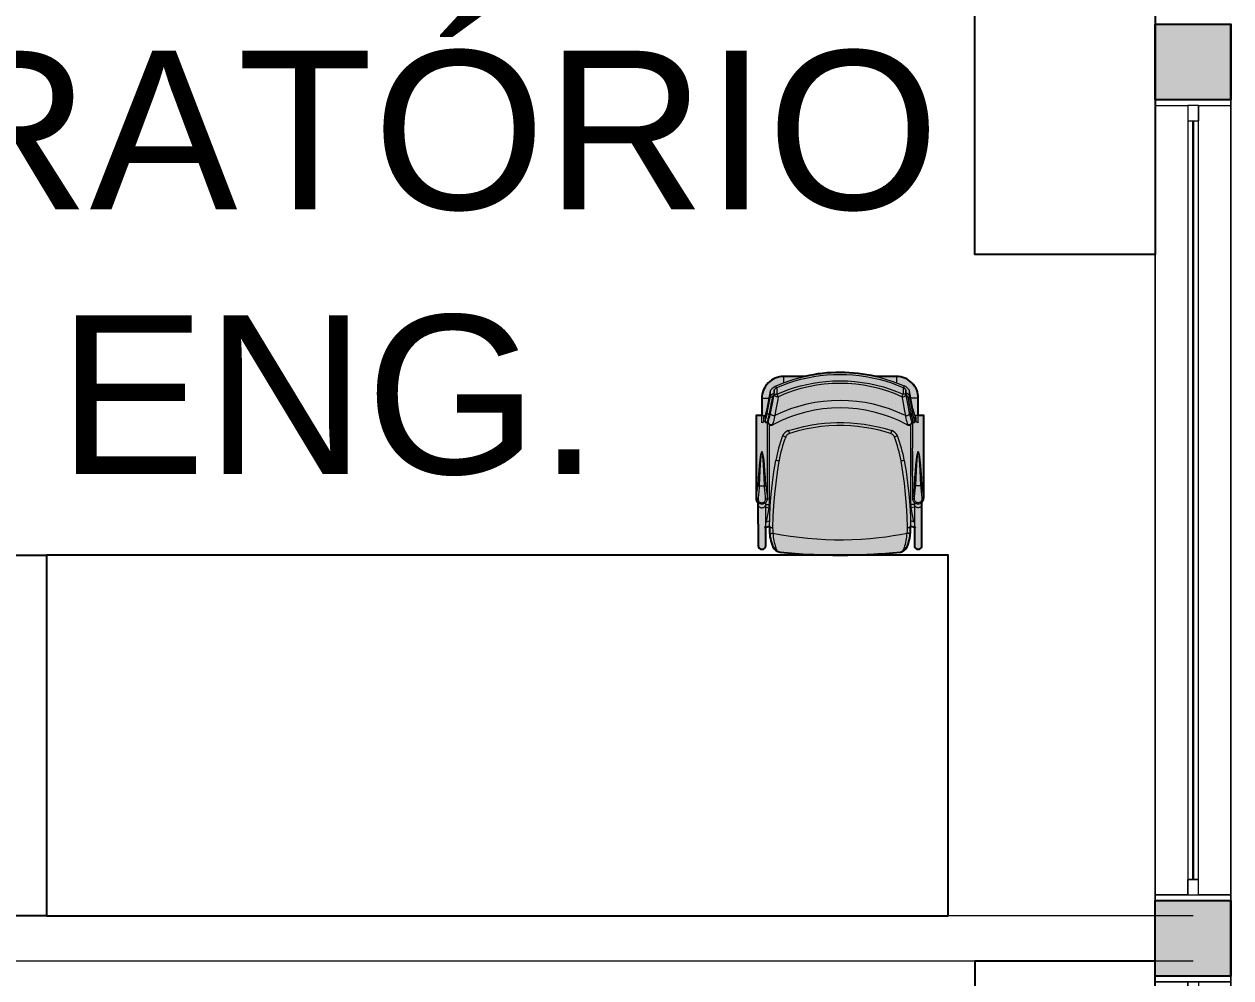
# Model space of a CAD drawing. Header units: metres. Extents: x 512 to 829, y -209 to 245.
# Drawn here: x 709.159 to 713.174, y -154.327 to -151.153 of the extents above; entities that cross this region are included whole.
import ezdxf

# ---------------------------------------------------------------- set-up
doc = ezdxf.new("R2010")
doc.units = ezdxf.units.M
doc.header["$LTSCALE"] = 0.508
doc.set_wipeout_variables(frame=1)
doc.header["$PDSIZE"] = -2
doc.layers.get('0').update_dxf_attribs({"lineweight": 15})
for name, color, linetype, lineweight in [('AMB-NOVOS', 10, 'Continuous', 15), ('None', 7, 'Continuous', 5), ('NãoImprimir', 7, 'Continuous', 5), ('Peitoris', 2, 'Continuous', 5), ('Telhado-Princ', 7, 'Continuous', 5)]:
    doc.layers.add(name, color=color, linetype=linetype, lineweight=lineweight)
doc.layers.add('MB-ARQ-MOBILIÁRIO 02', color=2, linetype='Continuous')
doc.layers.add('MB-ARQ-MOBILIÁRIO-CADEIRAS', color=7, linetype='Continuous')
doc.layers.add('MB-ARQ-MOBILIÁRIO-CADEIRAS-02', color=7, linetype='Continuous', true_color=0x747474)

# ---------------------------------------------------------------- blocks, each defined once
blk = doc.blocks.new('Grupo-4210')
at = {"color": 7, "linetype": 'Continuous', "lineweight": 5}
for points in [[(-1.325, 0.125), (-1.30595, 0.125), (-1.30595, -0.125), (-1.325, -0.125)], [(1.30595, 0.125), (1.325, 0.125), (1.325, -0.125), (1.30595, -0.125)]]:
    blk.add_wipeout(points, dxfattribs=at).dxf.layer = 'None'
at = {"layer": 'None', "color": 7, "linetype": 'Continuous', "lineweight": 5}
for points in [[(-1.325, 0.125), (-1.30595, 0.125), (-1.30595, -0.125), (-1.325, -0.125)], [(1.30595, 0.125), (1.325, 0.125), (1.325, -0.125), (1.30595, -0.125)]]:
    blk.add_lwpolyline(points, close=True, dxfattribs=at)
blk = doc.blocks.new('Grupo-4211')
at = {"layer": 'None', "color": 7}
blk.add_blockref('Grupo-4210', (0, 0), dxfattribs=at)
at = {"layer": 'None', "color": 7, "linetype": 'Continuous', "lineweight": 5}
for p, q in [((-1.325, 0.125), (-1.30595, 0.125)), ((-1.30595, 0.125), (-1.30595, -0.125)), ((1.325, 0.125), (1.30595, 0.125)), ((1.30595, 0.125), (1.30595, -0.125)), ((-1.325, -0.125), (-1.30595, -0.125)), ((1.325, -0.125), (1.30595, -0.125))]:
    blk.add_line(p, q, dxfattribs=at)
blk = doc.blocks.new('Grupo-4212')
at = {"layer": 'None', "color": 7, "linetype": 'Continuous', "lineweight": 5}
for p, q in [((-1.3059, 0.0175), (-1.3059, -0.0175)), ((1.3059, 0.0175), (1.3059, -0.0175))]:
    blk.add_line(p, q, dxfattribs=at)
blk = doc.blocks.new('Grupo-4213')
at = {"color": 7, "linetype": 'Continuous', "lineweight": 5}
for points in [[(-1.3059, 0.0175), (-1.2551, 0.0175), (-1.2551, -0.0175), (-1.3059, -0.0175)], [(1.2551, 0.0175), (1.3059, 0.0175), (1.3059, -0.0175), (1.2551, -0.0175)]]:
    blk.add_wipeout(points, dxfattribs=at).dxf.layer = 'None'
at = {"layer": 'None', "color": 7, "linetype": 'Continuous', "lineweight": 5}
for points in [[(-1.3059, 0.0175), (-1.2551, 0.0175), (-1.2551, -0.0175), (-1.3059, -0.0175)], [(1.2551, 0.0175), (1.3059, 0.0175), (1.3059, -0.0175), (1.2551, -0.0175)]]:
    blk.add_lwpolyline(points, close=True, dxfattribs=at)
blk = doc.blocks.new('Grupo-4214')
at = {"layer": 'None', "color": 7}
blk.add_blockref('Grupo-4212', (0, 0), dxfattribs=at)
at = {"color": 7, "linetype": 'Continuous', "lineweight": 5}
blk.add_wipeout([(-1.2551, 0.0175), (1.2551, 0.0175), (1.2551, -0.0175), (-1.2551, -0.0175)], dxfattribs=at).dxf.layer = 'None'
at = {"layer": 'None', "color": 7, "linetype": 'Continuous', "lineweight": 5}
blk.add_lwpolyline([(-1.2551, 0.0175), (1.2551, 0.0175), (1.2551, -0.0175), (-1.2551, -0.0175)], close=True, dxfattribs=at)
at = {"layer": 'None', "color": 7}
blk.add_blockref('Grupo-4213', (0, 0), dxfattribs=at)
at = {"layer": 'None', "color": 7, "linetype": 'Continuous', "lineweight": 5}
for p, q in [((-1.3059, 0.0175), (-1.2551, 0.0175)), ((-1.2551, 0.0175), (-1.2551, -0.0175)), ((1.3059, 0.0175), (1.2551, 0.0175)), ((1.2551, 0.0175), (1.2551, -0.0175)), ((-1.3059, -0.0175), (-1.2551, -0.0175)), ((1.3059, -0.0175), (1.2551, -0.0175))]:
    blk.add_line(p, q, dxfattribs=at)
blk = doc.blocks.new('Grupo-4215')
at = {"color": 7, "linetype": 'Continuous', "lineweight": 9}
blk.add_wipeout([(-1.25515, 0.000635), (1.25515, 0.000635), (1.25515, -0.000635), (-1.25515, -0.000635)], dxfattribs=at).dxf.layer = 'None'
blk = doc.blocks.new('Grupo-4216')
at = {"layer": 'None', "color": 7}
blk.add_blockref('Grupo-4215', (0, 0), dxfattribs=at)
at = {"layer": 'None', "color": 7, "linetype": 'Continuous', "lineweight": 25}
for p, q in [((-1.25515, 0.000635), (1.25515, 0.000635)), ((-1.25515, -0.000635), (1.25515, -0.000635))]:
    blk.add_line(p, q, dxfattribs=at)
blk = doc.blocks.new('Grupo-4217')
at = {"layer": 'None', "color": 7, "linetype": 'Continuous', "lineweight": 20}
for p, q in [((1.325, 0.125), (-1.325, 0.125)), ((1.325, -0.125), (-1.325, -0.125))]:
    blk.add_line(p, q, dxfattribs=at)
blk = doc.blocks.new('Window (2D)-359')
at = {"color": 7, "linetype": 'Continuous', "lineweight": 5}
blk.add_wipeout([(-1.325, 0.125), (1.325, 0.125), (1.325, -0.125), (-1.325, -0.125)], dxfattribs=at).dxf.layer = 'None'
at = {"layer": 'None', "color": 7}
blk.add_blockref('Grupo-4211', (0, 0), dxfattribs=at)
at = {"layer": 'None', "color": 7, "linetype": 'Continuous', "lineweight": 5}
for p, q in [((-1.325, 0.125), (1.325, 0.125)), ((-1.325, -0.125), (1.325, -0.125))]:
    blk.add_line(p, q, dxfattribs=at)
at = {"layer": 'NãoImprimir', "linetype": 'Continuous'}
for p in [(-1.325, 0), (1.325, 0)]:
    blk.add_point(p, dxfattribs=at)
at = {"layer": 'Peitoris'}
blk.add_blockref('Grupo-4214', (0, 0), dxfattribs=at)
blk.add_blockref('Grupo-4216', (0, 0), dxfattribs=at)
at = {"layer": 'Telhado-Princ'}
blk.add_blockref('Grupo-4217', (0, 0), dxfattribs=at)
blk = doc.blocks.new('Grupo-4218')
at = {"color": 7, "linetype": 'Continuous', "lineweight": 5}
for points in [[(-1.325, 0.125), (-1.30595, 0.125), (-1.30595, -0.125), (-1.325, -0.125)], [(1.30595, 0.125), (1.325, 0.125), (1.325, -0.125), (1.30595, -0.125)]]:
    blk.add_wipeout(points, dxfattribs=at).dxf.layer = 'None'
at = {"layer": 'None', "color": 7, "linetype": 'Continuous', "lineweight": 5}
for points in [[(-1.325, 0.125), (-1.30595, 0.125), (-1.30595, -0.125), (-1.325, -0.125)], [(1.30595, 0.125), (1.325, 0.125), (1.325, -0.125), (1.30595, -0.125)]]:
    blk.add_lwpolyline(points, close=True, dxfattribs=at)
blk = doc.blocks.new('Grupo-4219')
at = {"layer": 'None', "color": 7}
blk.add_blockref('Grupo-4218', (0, 0), dxfattribs=at)
at = {"layer": 'None', "color": 7, "linetype": 'Continuous', "lineweight": 5}
for p, q in [((-1.325, 0.125), (-1.30595, 0.125)), ((-1.30595, 0.125), (-1.30595, -0.125)), ((1.325, 0.125), (1.30595, 0.125)), ((1.30595, 0.125), (1.30595, -0.125)), ((-1.325, -0.125), (-1.30595, -0.125)), ((1.325, -0.125), (1.30595, -0.125))]:
    blk.add_line(p, q, dxfattribs=at)
blk = doc.blocks.new('Grupo-4220')
at = {"layer": 'None', "color": 7, "linetype": 'Continuous', "lineweight": 5}
for p, q in [((-1.3059, 0.0175), (-1.3059, -0.0175)), ((1.3059, 0.0175), (1.3059, -0.0175))]:
    blk.add_line(p, q, dxfattribs=at)
blk = doc.blocks.new('Grupo-4221')
at = {"color": 7, "linetype": 'Continuous', "lineweight": 5}
for points in [[(-1.3059, 0.0175), (-1.2551, 0.0175), (-1.2551, -0.0175), (-1.3059, -0.0175)], [(1.2551, 0.0175), (1.3059, 0.0175), (1.3059, -0.0175), (1.2551, -0.0175)]]:
    blk.add_wipeout(points, dxfattribs=at).dxf.layer = 'None'
at = {"layer": 'None', "color": 7, "linetype": 'Continuous', "lineweight": 5}
for points in [[(-1.3059, 0.0175), (-1.2551, 0.0175), (-1.2551, -0.0175), (-1.3059, -0.0175)], [(1.2551, 0.0175), (1.3059, 0.0175), (1.3059, -0.0175), (1.2551, -0.0175)]]:
    blk.add_lwpolyline(points, close=True, dxfattribs=at)
blk = doc.blocks.new('Grupo-4222')
at = {"layer": 'None', "color": 7}
blk.add_blockref('Grupo-4220', (0, 0), dxfattribs=at)
at = {"color": 7, "linetype": 'Continuous', "lineweight": 5}
blk.add_wipeout([(-1.2551, 0.0175), (1.2551, 0.0175), (1.2551, -0.0175), (-1.2551, -0.0175)], dxfattribs=at).dxf.layer = 'None'
at = {"layer": 'None', "color": 7, "linetype": 'Continuous', "lineweight": 5}
blk.add_lwpolyline([(-1.2551, 0.0175), (1.2551, 0.0175), (1.2551, -0.0175), (-1.2551, -0.0175)], close=True, dxfattribs=at)
at = {"layer": 'None', "color": 7}
blk.add_blockref('Grupo-4221', (0, 0), dxfattribs=at)
at = {"layer": 'None', "color": 7, "linetype": 'Continuous', "lineweight": 5}
for p, q in [((-1.3059, 0.0175), (-1.2551, 0.0175)), ((-1.2551, 0.0175), (-1.2551, -0.0175)), ((1.3059, 0.0175), (1.2551, 0.0175)), ((1.2551, 0.0175), (1.2551, -0.0175)), ((-1.3059, -0.0175), (-1.2551, -0.0175)), ((1.3059, -0.0175), (1.2551, -0.0175))]:
    blk.add_line(p, q, dxfattribs=at)
blk = doc.blocks.new('Grupo-4223')
at = {"color": 7, "linetype": 'Continuous', "lineweight": 9}
blk.add_wipeout([(-1.25515, 0.000635), (1.25515, 0.000635), (1.25515, -0.000635), (-1.25515, -0.000635)], dxfattribs=at).dxf.layer = 'None'
blk = doc.blocks.new('Grupo-4224')
at = {"layer": 'None', "color": 7}
blk.add_blockref('Grupo-4223', (0, 0), dxfattribs=at)
at = {"layer": 'None', "color": 7, "linetype": 'Continuous', "lineweight": 25}
for p, q in [((-1.25515, 0.000635), (1.25515, 0.000635)), ((-1.25515, -0.000635), (1.25515, -0.000635))]:
    blk.add_line(p, q, dxfattribs=at)
blk = doc.blocks.new('Grupo-4225')
at = {"layer": 'None', "color": 7, "linetype": 'Continuous', "lineweight": 20}
for p, q in [((1.325, 0.125), (-1.325, 0.125)), ((1.325, -0.125), (-1.325, -0.125))]:
    blk.add_line(p, q, dxfattribs=at)
blk = doc.blocks.new('Window (2D)-360')
at = {"color": 7, "linetype": 'Continuous', "lineweight": 5}
blk.add_wipeout([(-1.325, 0.125), (1.325, 0.125), (1.325, -0.125), (-1.325, -0.125)], dxfattribs=at).dxf.layer = 'None'
at = {"layer": 'None', "color": 7}
blk.add_blockref('Grupo-4219', (0, 0), dxfattribs=at)
at = {"layer": 'None', "color": 7, "linetype": 'Continuous', "lineweight": 5}
for p, q in [((-1.325, 0.125), (1.325, 0.125)), ((-1.325, -0.125), (1.325, -0.125))]:
    blk.add_line(p, q, dxfattribs=at)
at = {"layer": 'NãoImprimir', "linetype": 'Continuous'}
for p in [(-1.325, 0), (1.325, 0)]:
    blk.add_point(p, dxfattribs=at)
at = {"layer": 'Peitoris'}
blk.add_blockref('Grupo-4222', (0, 0), dxfattribs=at)
blk.add_blockref('Grupo-4224', (0, 0), dxfattribs=at)
at = {"layer": 'Telhado-Princ'}
blk.add_blockref('Grupo-4225', (0, 0), dxfattribs=at)
blk = doc.blocks.new('TECTON FIXA')
h = blk.add_hatch(color=256)
edge = h.paths.add_edge_path()
edge.add_line((-0.2473, 0.0321), (-0.2473, 0.0928))
edge.add_line((-0.2473, 0.0928), (-0.2348, 0.0968))
edge.add_line((-0.2348, 0.0968), (-0.2348, 0.0817))
edge.add_arc((-0.105, 0.0817), 0.1298, 180, 204.5205)
edge.add_arc((-0.1939, 0.0412), 0.0321, 204.5205, 259.9408)
edge.add_arc((-0.002, 2.0405), 2.0405, 264.4455, 275.7159)
edge.add_arc((0.196, 0.0391), 0.0294, 280.2206, 337.5854)
edge.add_arc((0.0809, 0.0865), 0.1539, 337.5854, 356.3465)
edge.add_line((0.2344, 0.0767), (0.2348, 0.0968))
edge.add_line((0.2348, 0.0968), (0.2473, 0.0928))
edge.add_line((0.2473, 0.0928), (0.2473, 0.0321))
edge.add_arc((0.26, 0.0321), 0.0127, 180, 360)
edge.add_line((0.2727, 0.0321), (0.2726, 0.1751))
edge.add_arc((0.299, 0.1752), 0.0264, 140.266, 180.0527, ccw=False)
edge.add_line((0.2787, 0.192), (0.279, 0.4651))
edge.add_line((0.279, 0.4651), (0.26, 0.4651))
edge.add_line((0.26, 0.4651), (0.2604, 0.5221))
edge.add_arc((0.1881, 0.5226), 0.0723, 359.6453, 450.3547)
edge.add_line((0.1877, 0.5948), (0.1189, 0.5944))
edge.add_arc((0, 0.0855), 0.5226, 76.8468, 102.9792)
edge.add_line((-0.1174, 0.5948), (-0.1877, 0.5948))
edge.add_arc((-0.1877, 0.5221), 0.0727, 90, 180)
edge.add_line((-0.2604, 0.5221), (-0.26, 0.4651))
edge.add_line((-0.26, 0.4651), (-0.279, 0.4651))
edge.add_line((-0.279, 0.4651), (-0.2789, 0.1891))
edge.add_arc((-0.2605, 0.1891), 0.0185, 180.0184, 226.71)
edge.add_line((-0.2731, 0.1757), (-0.2727, 0.0321))
edge.add_arc((-0.26, 0.0321), 0.0127, 180.1644, 360)
blk.add_lwpolyline([(-0.2727, 0.0321, 1), (-0.2473, 0.0321), (-0.2473, 0.0928), (-0.2348, 0.0968), (-0.2348, 0.0817, 0.107401), (-0.2231, 0.0278, 0.246643), (-0.1995, 0.0096, 0.049216), (0.2012, 0.0101, 0.255663), (0.2231, 0.0278, 0.082044), (0.2344, 0.0767), (0.2348, 0.0968), (0.2473, 0.0928), (0.2473, 0.0321, 1), (0.2727, 0.0321), (0.2726, 0.1751, -0.175367), (0.2787, 0.192), (0.279, 0.4651), (0.26, 0.4651), (0.2604, 0.5221, 0.417845), (0.1877, 0.5948), (0.1189, 0.5944, 0.114521), (-0.1174, 0.5948), (-0.1877, 0.5948, 0.414214), (-0.2604, 0.5221), (-0.26, 0.4651), (-0.279, 0.4651), (-0.2789, 0.1891, 0.206597), (-0.2731, 0.1757), (-0.2727, 0.0321, 0.998567), (-0.2473, 0.0321), (-0.2473, 0.0928), (-0.2348, 0.0968)], format="xyb")
at = {"layer": 'MB-ARQ-MOBILIÁRIO-CADEIRAS', "linetype": 'Continuous', "lineweight": 15}
for p, q in [((-0.213, 0.5562), (-0.213, 0.5633)), ((-0.1174, 0.5948), (-0.1877, 0.5948)), ((-0.1877, 0.5948), (-0.1877, 0.5736)), ((0.1877, 0.5948), (0.1174, 0.5948)), ((0.1877, 0.5948), (0.1877, 0.5736)), ((0.213, 0.5562), (0.213, 0.5633)), ((-0.2604, 0.5221), (-0.2604, 0.4651)), ((-0.2604, 0.5221), (-0.2358, 0.5221)), ((-0.231, 0.5293), (-0.231, 0.5471)), ((-0.2188, 0.5499), (-0.2192, 0.5482)), ((-0.2192, 0.5482), (-0.2192, 0.5399)), ((-0.2188, 0.5356), (-0.2188, 0.5499)), ((-0.2188, 0.5356), (-0.2098, 0.5356)), ((-0.2098, 0.5579), (-0.2098, 0.5356)), ((0.2098, 0.5579), (0.2098, 0.5356)), ((0.2188, 0.5356), (0.2098, 0.5356)), ((0.2188, 0.5356), (0.2188, 0.5499)), ((0.2188, 0.5499), (0.2192, 0.5482)), ((0.2192, 0.5482), (0.2192, 0.5399)), ((0.231, 0.5293), (0.231, 0.5471)), ((0.2604, 0.5221), (0.2358, 0.5221)), ((0.2604, 0.4651), (0.2604, 0.5221)), ((-0.279, 0.4651), (-0.279, 0.3557)), ((-0.279, 0.4651), (-0.26, 0.4651)), ((-0.26, 0.44), (-0.26, 0.4651)), ((-0.26, 0.4651), (-0.2485, 0.4651)), ((-0.2532, 0.4441), (-0.2532, 0.4604)), ((-0.2498, 0.4455), (-0.2494, 0.4465)), ((-0.2498, 0.4455), (-0.2498, 0.4456)), ((-0.2492, 0.447), (-0.2494, 0.4466)), ((-0.2494, 0.4465), (-0.2494, 0.4466)), ((-0.2492, 0.4633), (-0.2492, 0.447)), ((-0.241, 0.3558), (-0.241, 0.442)), ((-0.24, 0.4435), (-0.24, 0.4433)), ((-0.2395, 0.4452), (-0.2395, 0.4447)), ((0.2395, 0.4452), (0.2395, 0.4447)), ((0.24, 0.4433), (0.24, 0.4435)), ((0.241, 0.442), (0.241, 0.3558)), ((0.26, 0.4651), (0.2485, 0.4651)), ((0.2492, 0.4633), (0.2492, 0.447)), ((0.2492, 0.447), (0.2494, 0.4466)), ((0.2494, 0.4465), (0.2494, 0.4466)), ((0.2498, 0.4455), (0.2494, 0.4465)), ((0.2498, 0.4455), (0.2498, 0.4456)), ((0.2532, 0.4441), (0.2532, 0.4604)), ((0.26, 0.44), (0.26, 0.4651)), ((0.279, 0.4651), (0.26, 0.4651)), ((0.279, 0.3557), (0.279, 0.4651)), ((-0.241, 0.4415), (-0.2407, 0.4416)), ((-0.235, 0.1685), (-0.235, 0.4342)), ((-0.2229, 0.4344), (-0.2237, 0.434)), ((-0.2229, 0.4344), (-0.2215, 0.435)), ((0.2229, 0.4344), (0.2215, 0.435)), ((0.2229, 0.4344), (0.2237, 0.434)), ((0.235, 0.4343), (0.235, 0.1685)), ((0.241, 0.4415), (0.2407, 0.4416)), ((-0.279, 0.3557), (-0.279, 0.3555)), ((-0.2787, 0.3449), (-0.2788, 0.3449)), ((-0.2412, 0.3449), (-0.2413, 0.3449)), ((-0.241, 0.3556), (-0.241, 0.3558)), ((0.2412, 0.3449), (0.2413, 0.3449)), ((0.2787, 0.3449), (0.2788, 0.3449)), ((0.279, 0.3557), (0.279, 0.3555)), ((-0.279, 0.2629), (-0.279, 0.1891)), ((-0.241, 0.1891), (-0.241, 0.2625)), ((0.241, 0.2625), (0.241, 0.1891)), ((0.279, 0.1891), (0.279, 0.2629)), ((-0.2688, 0.2306), (-0.2512, 0.2306)), ((0.2688, 0.2306), (0.2512, 0.2306)), ((-0.279, 0.1891), (-0.2789, 0.1891)), ((-0.2727, 0.1752), (-0.2727, 0.1691)), ((-0.2727, 0.1691), (-0.2727, 0.0321)), ((-0.2473, 0.1691), (-0.2473, 0.1751)), ((-0.2473, 0.1034), (-0.2473, 0.1691)), ((-0.2473, 0.1685), (-0.235, 0.1685)), ((-0.2411, 0.1891), (-0.241, 0.1891)), ((0.2473, 0.1685), (0.235, 0.1685)), ((0.2411, 0.1891), (0.241, 0.1891)), ((0.2473, 0.1752), (0.2473, 0.1691)), ((0.2473, 0.1691), (0.2473, 0.1034)), ((0.2727, 0.1691), (0.2727, 0.1751)), ((0.2727, 0.0321), (0.2727, 0.1691)), ((0.279, 0.1891), (0.2789, 0.1891)), ((-0.2473, 0.1596), (-0.2359, 0.1576)), ((-0.2442, 0.1108), (-0.2359, 0.1576)), ((0.2473, 0.1596), (0.2359, 0.1576)), ((0.2359, 0.1576), (0.2442, 0.1108)), ((-0.2504, 0.0918), (-0.2348, 0.0968)), ((-0.2473, 0.1097), (-0.2344, 0.1139)), ((-0.2473, 0.1096), (-0.2344, 0.1138)), ((-0.2473, 0.0321), (-0.2473, 0.0929)), ((-0.235, 0.0891), (-0.235, 0.0883)), ((0.2473, 0.1097), (0.2344, 0.1139)), ((0.2473, 0.1096), (0.2344, 0.1138)), ((0.2504, 0.0918), (0.2348, 0.0968)), ((0.235, 0.0883), (0.235, 0.0891)), ((0.2473, 0.093), (0.2473, 0.0321)), ((-0.2231, 0.0278), (-0.2231, 0.0285)), ((-0.1981, 0.0092), (-0.1981, 0.0093)), ((0.1981, 0.0092), (0.1981, 0.0093)), ((0.2231, 0.0278), (0.2231, 0.0285))]:
    blk.add_line(p, q, dxfattribs=at)
at = {"layer": 'MB-ARQ-MOBILIÁRIO-CADEIRAS', "linetype": 'Continuous', "lineweight": 15, "flags": 128}
for points in [[(-0.213, 0.5633), (-0.1931, 0.5716), (-0.1728, 0.5791), (-0.1523, 0.5857), (-0.1315, 0.5915), (-0.1098, 0.5966), (-0.0879, 0.6008), (-0.0659, 0.604), (-0.0438, 0.6063), (-0.0219, 0.6077), (0, 0.6082), (0.0216, 0.6077), (0.0432, 0.6064), (0.0648, 0.6042), (0.0862, 0.6011), (0.1081, 0.597), (0.1298, 0.5919), (0.1512, 0.586), (0.1724, 0.5792), (0.1929, 0.5717), (0.213, 0.5633)], [(-0.231, 0.5471), (-0.23, 0.5497), (-0.2282, 0.5524), (-0.2259, 0.5549), (-0.2231, 0.5573), (-0.2196, 0.5598), (-0.2156, 0.5621), (-0.213, 0.5633)], [(-0.2098, 0.5579), (-0.1903, 0.566), (-0.1704, 0.5732), (-0.1503, 0.5797), (-0.1299, 0.5854), (-0.1087, 0.5903), (-0.0873, 0.5944), (-0.0658, 0.5976), (-0.0441, 0.5999), (-0.0221, 0.6013), (0, 0.6018), (0.0214, 0.6013), (0.0429, 0.6), (0.0642, 0.5978), (0.0854, 0.5947), (0.1071, 0.5907), (0.1286, 0.5857), (0.1499, 0.5798), (0.1709, 0.5731), (0.1905, 0.5659), (0.2098, 0.5579)], [(-0.2098, 0.5356), (-0.1906, 0.5437), (-0.1711, 0.5511), (-0.1513, 0.5576), (-0.1313, 0.5634), (-0.1104, 0.5685), (-0.0894, 0.5727), (-0.0681, 0.576), (-0.0468, 0.5785), (-0.0234, 0.5801), (0, 0.5806), (0.0246, 0.58), (0.0491, 0.5782), (0.0736, 0.5752), (0.0978, 0.5711), (0.1218, 0.5658), (0.1443, 0.5598), (0.1665, 0.5527), (0.1884, 0.5446), (0.2098, 0.5356)], [(0.231, 0.5471), (0.23, 0.5497), (0.2282, 0.5524), (0.2259, 0.5549), (0.2231, 0.5573), (0.2196, 0.5598), (0.2156, 0.5621), (0.213, 0.5633)], [(-0.2427, 0.4875), (-0.2369, 0.5175), (-0.231, 0.5471)], [(-0.2419, 0.4736), (-0.2365, 0.5017), (-0.231, 0.5293)], [(-0.2256, 0.526), (-0.2263, 0.5221), (-0.2293, 0.5066), (-0.2362, 0.4704)], [(-0.2317, 0.4728), (-0.2257, 0.5037), (-0.2196, 0.5341)], [(-0.2313, 0.4728), (-0.2251, 0.5044), (-0.2188, 0.5356)], [(-0.231, 0.5293), (-0.2304, 0.5309), (-0.2292, 0.5326), (-0.2273, 0.5345), (-0.2247, 0.5366), (-0.2221, 0.5383), (-0.2192, 0.5399)], [(-0.2188, 0.5499), (-0.2183, 0.5512), (-0.2174, 0.5526), (-0.2163, 0.5538), (-0.2149, 0.555), (-0.2131, 0.5562), (-0.2111, 0.5573), (-0.2098, 0.5579)], [(-0.2055, 0.5271), (-0.2075, 0.5268), (-0.2095, 0.5268), (-0.2116, 0.5272), (-0.2135, 0.528), (-0.2152, 0.5291), (-0.2166, 0.5304), (-0.2178, 0.532), (-0.2185, 0.5338), (-0.2188, 0.5356)], [(-0.2055, 0.5271), (-0.2073, 0.5176), (-0.2147, 0.4791), (-0.2174, 0.4646)], [(0.2055, 0.5271), (0.2075, 0.5268), (0.2095, 0.5268), (0.2116, 0.5272), (0.2135, 0.528), (0.2152, 0.5291), (0.2167, 0.5304), (0.2178, 0.532), (0.2185, 0.5338), (0.2188, 0.5356)], [(0.2055, 0.5271), (0.2073, 0.5176), (0.2147, 0.4791), (0.2174, 0.4646)], [(0.2188, 0.5499), (0.2183, 0.5512), (0.2174, 0.5526), (0.2163, 0.5538), (0.2149, 0.555), (0.2131, 0.5562), (0.2111, 0.5573), (0.2098, 0.5579)], [(0.2313, 0.4728), (0.2251, 0.5044), (0.2188, 0.5356)], [(0.231, 0.5293), (0.2304, 0.5309), (0.2292, 0.5326), (0.2273, 0.5345), (0.2247, 0.5366), (0.2221, 0.5383), (0.2192, 0.5399)], [(0.2317, 0.4728), (0.2257, 0.5037), (0.2196, 0.5341)], [(0.2256, 0.526), (0.2263, 0.5221), (0.2293, 0.5066), (0.2362, 0.4704)], [(0.2427, 0.4875), (0.2369, 0.5175), (0.231, 0.5471)], [(0.2419, 0.4736), (0.2365, 0.5017), (0.231, 0.5293)], [(-0.2494, 0.4466), (-0.2496, 0.4462), (-0.2498, 0.4456)], [(-0.2494, 0.4465), (-0.2481, 0.4496), (-0.2468, 0.4532), (-0.2456, 0.4574), (-0.2437, 0.4649), (-0.2419, 0.4736)], [(-0.2435, 0.4431), (-0.2439, 0.442), (-0.244, 0.4412)], [(-0.244, 0.4412), (-0.2428, 0.4417), (-0.2417, 0.442), (-0.2411, 0.4421), (-0.241, 0.442)], [(-0.2362, 0.4704), (-0.2369, 0.4665), (-0.2384, 0.4594), (-0.24, 0.4532), (-0.2417, 0.4476), (-0.2435, 0.4431)], [(-0.24, 0.4433), (-0.2399, 0.4437), (-0.2395, 0.4447)], [(-0.24, 0.4433), (-0.24, 0.4429), (-0.2398, 0.4414), (-0.2394, 0.4398), (-0.2388, 0.4383), (-0.2379, 0.4368), (-0.2366, 0.4355), (-0.2352, 0.4344), (-0.2338, 0.4336), (-0.2323, 0.4331), (-0.2309, 0.4328), (-0.2295, 0.4327), (-0.2283, 0.4327), (-0.2272, 0.4329), (-0.2261, 0.4332), (-0.225, 0.4335), (-0.2237, 0.434), (-0.2237, 0.434)], [(-0.2395, 0.4452), (-0.2381, 0.4482), (-0.2368, 0.4519), (-0.2355, 0.4561), (-0.2342, 0.4611), (-0.2329, 0.4666), (-0.2317, 0.4728)], [(-0.2395, 0.4447), (-0.2381, 0.4477), (-0.2367, 0.4514), (-0.2353, 0.4557), (-0.234, 0.4608), (-0.2326, 0.4665), (-0.2313, 0.4728)], [(-0.2174, 0.4646), (-0.2192, 0.4642), (-0.2211, 0.4641), (-0.2231, 0.4643), (-0.2249, 0.4648), (-0.2266, 0.4657), (-0.2281, 0.4667), (-0.2294, 0.468), (-0.2304, 0.4695), (-0.231, 0.4711), (-0.2313, 0.4728)], [(-0.2174, 0.4646), (-0.2182, 0.4599), (-0.2191, 0.4555), (-0.2204, 0.4494), (-0.2218, 0.4441), (-0.2233, 0.4395), (-0.2248, 0.4359)], [(0.2174, 0.4646), (0.2192, 0.4642), (0.2211, 0.4641), (0.2231, 0.4643), (0.2249, 0.4648), (0.2266, 0.4657), (0.2281, 0.4667), (0.2294, 0.468), (0.2304, 0.4695), (0.231, 0.4711), (0.2313, 0.4728)], [(0.2174, 0.4646), (0.2183, 0.4599), (0.2191, 0.4555), (0.2204, 0.4494), (0.2218, 0.4441), (0.2233, 0.4395), (0.2248, 0.4359)], [(0.2237, 0.434), (0.2249, 0.4335), (0.226, 0.4332), (0.2272, 0.4329), (0.2284, 0.4327), (0.2297, 0.4327), (0.2311, 0.4328), (0.2326, 0.4332), (0.2342, 0.4338), (0.2356, 0.4346), (0.2369, 0.4357), (0.2381, 0.4371), (0.2389, 0.4386), (0.2395, 0.4401), (0.2399, 0.4416), (0.24, 0.4431), (0.24, 0.4433)], [(0.2395, 0.4447), (0.2381, 0.4477), (0.2367, 0.4514), (0.2353, 0.4557), (0.234, 0.4608), (0.2326, 0.4665), (0.2313, 0.4728)], [(0.2395, 0.4452), (0.2381, 0.4482), (0.2368, 0.4519), (0.2355, 0.4561), (0.2342, 0.4611), (0.2329, 0.4666), (0.2317, 0.4728)], [(0.2362, 0.4704), (0.237, 0.4665), (0.2384, 0.4594), (0.24, 0.4532), (0.2417, 0.4476), (0.2435, 0.4431)], [(0.24, 0.4433), (0.2399, 0.4437), (0.2395, 0.4447)], [(0.244, 0.4412), (0.2428, 0.4417), (0.2417, 0.442), (0.2411, 0.4421), (0.241, 0.442)], [(0.2494, 0.4465), (0.2481, 0.4496), (0.2468, 0.4532), (0.2456, 0.4574), (0.2437, 0.4649), (0.2419, 0.4736)], [(0.2435, 0.4431), (0.2439, 0.442), (0.244, 0.4412)], [(0.2494, 0.4466), (0.2496, 0.4462), (0.2498, 0.4456)], [(-0.2248, 0.4359), (-0.2252, 0.435), (-0.2253, 0.4344), (-0.225, 0.434), (-0.2244, 0.4339), (-0.2229, 0.4344)], [(-0.2237, 0.434), (-0.2228, 0.4344), (-0.2215, 0.4351)], [(-0.1722, 0.4145), (-0.1462, 0.4221), (-0.1199, 0.4285), (-0.0933, 0.4336), (-0.0728, 0.4366), (-0.0521, 0.4389), (-0.0314, 0.4405), (-0.0106, 0.4412), (0.0122, 0.4412), (0.0351, 0.4402), (0.0579, 0.4384), (0.0806, 0.4356), (0.1038, 0.4317), (0.1269, 0.4269), (0.1497, 0.4212), (0.1722, 0.4145)], [(-0.1722, 0.4145), (-0.172, 0.4144), (-0.1717, 0.4139), (-0.1713, 0.413), (-0.1708, 0.4118), (-0.1702, 0.4104), (-0.1696, 0.4087), (-0.1689, 0.4068), (-0.1683, 0.4049)], [(0.1683, 0.4049), (0.1469, 0.4113), (0.1253, 0.4168), (0.1034, 0.4215), (0.0814, 0.4252), (0.0586, 0.4282), (0.0356, 0.4301), (0.0126, 0.4312), (-0.0104, 0.4312), (-0.0369, 0.4301), (-0.0633, 0.4277), (-0.0895, 0.424), (-0.1161, 0.4189), (-0.1424, 0.4126), (-0.1683, 0.4049)], [(0.1722, 0.4145), (0.172, 0.4144), (0.1717, 0.4139), (0.1713, 0.413), (0.1708, 0.4118), (0.1702, 0.4104), (0.1696, 0.4087), (0.1689, 0.4068), (0.1683, 0.4049)], [(0.2216, 0.4351), (0.2224, 0.4346), (0.2237, 0.434)], [(0.2248, 0.4359), (0.2252, 0.435), (0.2253, 0.4344), (0.225, 0.434), (0.2244, 0.4339), (0.2229, 0.4344)], [(-0.279, 0.3555), (-0.279, 0.3541), (-0.2789, 0.351), (-0.2788, 0.348), (-0.2788, 0.3452), (-0.2788, 0.3449)], [(-0.279, 0.3555), (-0.279, 0.354), (-0.2789, 0.3511), (-0.2787, 0.3479), (-0.2787, 0.3461), (-0.2787, 0.3449)], [(-0.2788, 0.3449), (-0.2789, 0.3234), (-0.2789, 0.2973), (-0.279, 0.2795)], [(-0.2787, 0.3449), (-0.2788, 0.3197), (-0.2789, 0.2945), (-0.279, 0.2795)], [(-0.2413, 0.3449), (-0.2413, 0.3481), (-0.2411, 0.3513), (-0.241, 0.3539), (-0.241, 0.3556)], [(-0.241, 0.2808), (-0.2411, 0.2897), (-0.2412, 0.315), (-0.2413, 0.3449)], [(-0.2412, 0.3449), (-0.2412, 0.347), (-0.2411, 0.3498), (-0.241, 0.3526), (-0.241, 0.3556)], [(-0.241, 0.2808), (-0.2411, 0.3058), (-0.2412, 0.332), (-0.2412, 0.3449)], [(0.2413, 0.3449), (0.2413, 0.3481), (0.2411, 0.3513), (0.241, 0.3539), (0.241, 0.3558)], [(0.2412, 0.3449), (0.2412, 0.3307), (0.2411, 0.3046), (0.241, 0.2806)], [(0.241, 0.2806), (0.2411, 0.2897), (0.2412, 0.315), (0.2413, 0.3449)], [(0.279, 0.3555), (0.279, 0.354), (0.2789, 0.3511), (0.2787, 0.3479), (0.2787, 0.3461), (0.2787, 0.3449)], [(0.2787, 0.3449), (0.2788, 0.3197), (0.2789, 0.2945), (0.279, 0.2794)], [(0.2788, 0.3449), (0.2788, 0.3462), (0.2789, 0.3489), (0.2789, 0.3518), (0.279, 0.3548), (0.279, 0.3555)], [(0.279, 0.2794), (0.279, 0.2936), (0.2789, 0.3197), (0.2788, 0.3449)], [(-0.235, 0.0909), (-0.234, 0.1283), (-0.2321, 0.1657), (-0.2291, 0.203), (-0.225, 0.2405), (-0.2199, 0.2778), (-0.2138, 0.315)], [(-0.2031, 0.3133), (-0.2091, 0.2767), (-0.2141, 0.24), (-0.2181, 0.2031), (-0.2212, 0.1658), (-0.2232, 0.1285), (-0.2242, 0.0912)], [(0.2242, 0.0912), (0.2232, 0.1283), (0.2212, 0.1653), (0.2182, 0.2023), (0.2142, 0.2394), (0.2091, 0.2765), (0.2031, 0.3133)], [(0.2138, 0.315), (0.2199, 0.2781), (0.225, 0.241), (0.229, 0.2038), (0.232, 0.1662), (0.234, 0.1286), (0.235, 0.0909)], [(-0.279, 0.2795), (-0.279, 0.2693), (-0.279, 0.2629)], [(-0.241, 0.2625), (-0.241, 0.2645), (-0.241, 0.2808)], [(0.241, 0.2625), (0.241, 0.2645), (0.241, 0.2806)], [(0.279, 0.2794), (0.279, 0.2693), (0.279, 0.2629)], [(-0.2789, 0.1891), (-0.2784, 0.195), (-0.2776, 0.201), (-0.2765, 0.2072), (-0.2754, 0.2136), (-0.2741, 0.2221), (-0.2733, 0.2308)], [(-0.2688, 0.2306), (-0.2693, 0.2216), (-0.2702, 0.2126), (-0.2716, 0.1997), (-0.2722, 0.1933), (-0.2725, 0.187)], [(-0.2475, 0.187), (-0.248, 0.1956), (-0.2489, 0.2044), (-0.2503, 0.2174), (-0.2508, 0.224), (-0.2512, 0.2306)], [(-0.2467, 0.2308), (-0.2462, 0.2245), (-0.2454, 0.2182), (-0.2443, 0.212), (-0.2432, 0.2058), (-0.2419, 0.1974), (-0.2411, 0.1891)], [(0.2467, 0.2308), (0.2462, 0.2245), (0.2454, 0.2182), (0.2443, 0.212), (0.2432, 0.2058), (0.2419, 0.1974), (0.2411, 0.1891)], [(0.2475, 0.187), (0.248, 0.1956), (0.2489, 0.2044), (0.2503, 0.2174), (0.2508, 0.224), (0.2512, 0.2306)], [(0.2688, 0.2306), (0.2693, 0.2216), (0.2702, 0.2126), (0.2716, 0.1997), (0.2722, 0.1933), (0.2725, 0.187)], [(0.2789, 0.1891), (0.2784, 0.195), (0.2776, 0.201), (0.2765, 0.2072), (0.2754, 0.2136), (0.2741, 0.2221), (0.2733, 0.2308)], [(-0.2789, 0.1891), (-0.2787, 0.1887), (-0.2783, 0.1883), (-0.2776, 0.188), (-0.2769, 0.1877), (-0.2759, 0.1874), (-0.2749, 0.1872), (-0.2737, 0.1871), (-0.2725, 0.187)], [(-0.2782, 0.184), (-0.2787, 0.186), (-0.2789, 0.1891)], [(-0.2783, 0.184), (-0.2778, 0.1824), (-0.2768, 0.1803), (-0.2755, 0.1783), (-0.274, 0.1765), (-0.2722, 0.1749), (-0.2703, 0.1735), (-0.2682, 0.1724), (-0.2659, 0.1715), (-0.2635, 0.171), (-0.2611, 0.1707), (-0.2586, 0.1707), (-0.2562, 0.171), (-0.2538, 0.1716), (-0.2515, 0.1725), (-0.2494, 0.1737), (-0.2474, 0.1752), (-0.2457, 0.1768), (-0.2442, 0.1787), (-0.243, 0.1807), (-0.242, 0.1829), (-0.2417, 0.1841)], [(-0.2727, 0.1691), (-0.2726, 0.1676), (-0.2721, 0.1658), (-0.2713, 0.164), (-0.2702, 0.1624), (-0.2688, 0.1609), (-0.2671, 0.1597), (-0.2652, 0.1588), (-0.2632, 0.1582), (-0.2611, 0.1579), (-0.2589, 0.1579), (-0.2568, 0.1582), (-0.2548, 0.1588), (-0.2529, 0.1597), (-0.2512, 0.1609), (-0.2498, 0.1624), (-0.2487, 0.164), (-0.2479, 0.1658), (-0.2474, 0.1676), (-0.2473, 0.1691)], [(-0.2725, 0.187), (-0.2724, 0.1848), (-0.2719, 0.1828), (-0.2711, 0.1809), (-0.27, 0.1792), (-0.2686, 0.1777), (-0.267, 0.1764), (-0.2651, 0.1754), (-0.2631, 0.1748), (-0.2611, 0.1744), (-0.2589, 0.1744), (-0.2569, 0.1748), (-0.2549, 0.1754), (-0.253, 0.1764), (-0.2514, 0.1777), (-0.25, 0.1792), (-0.2488, 0.181), (-0.248, 0.1829), (-0.2476, 0.1849), (-0.2475, 0.187)], [(-0.2475, 0.187), (-0.2463, 0.1871), (-0.2451, 0.1872), (-0.2441, 0.1874), (-0.2431, 0.1877), (-0.2423, 0.188), (-0.2417, 0.1883), (-0.2413, 0.1887), (-0.2411, 0.1891)], [(-0.2411, 0.1891), (-0.2413, 0.1861), (-0.2417, 0.1841)], [(0.2475, 0.187), (0.2463, 0.1871), (0.2451, 0.1872), (0.2441, 0.1874), (0.2431, 0.1877), (0.2424, 0.188), (0.2417, 0.1883), (0.2413, 0.1887), (0.2411, 0.1891)], [(0.2411, 0.1891), (0.2413, 0.1861), (0.2418, 0.184)], [(0.2417, 0.184), (0.2422, 0.1824), (0.2432, 0.1803), (0.2445, 0.1783), (0.246, 0.1765), (0.2478, 0.1749), (0.2497, 0.1735), (0.2518, 0.1724), (0.2541, 0.1715), (0.2565, 0.171), (0.2589, 0.1707), (0.2614, 0.1707), (0.2638, 0.171), (0.2662, 0.1716), (0.2685, 0.1725), (0.2706, 0.1737), (0.2726, 0.1751), (0.2743, 0.1768), (0.2758, 0.1787), (0.277, 0.1807), (0.278, 0.1829), (0.2783, 0.1841)], [(0.2727, 0.1691), (0.2726, 0.1676), (0.2721, 0.1658), (0.2713, 0.164), (0.2702, 0.1624), (0.2688, 0.1609), (0.2671, 0.1597), (0.2652, 0.1588), (0.2632, 0.1582), (0.2611, 0.1579), (0.2589, 0.1579), (0.2568, 0.1582), (0.2548, 0.1588), (0.2529, 0.1597), (0.2512, 0.1609), (0.2498, 0.1624), (0.2487, 0.164), (0.2479, 0.1658), (0.2474, 0.1676), (0.2473, 0.1691)], [(0.2725, 0.187), (0.2724, 0.1848), (0.2719, 0.1828), (0.2711, 0.1809), (0.27, 0.1792), (0.2686, 0.1777), (0.267, 0.1764), (0.2651, 0.1754), (0.2631, 0.1748), (0.2611, 0.1744), (0.2589, 0.1744), (0.2569, 0.1748), (0.2549, 0.1754), (0.253, 0.1764), (0.2514, 0.1777), (0.25, 0.1792), (0.2488, 0.181), (0.248, 0.1829), (0.2476, 0.1849), (0.2475, 0.187)], [(0.2789, 0.1891), (0.2787, 0.1887), (0.2783, 0.1883), (0.2777, 0.188), (0.2769, 0.1877), (0.2759, 0.1874), (0.2749, 0.1872), (0.2737, 0.1871), (0.2725, 0.187)], [(0.2783, 0.1841), (0.2787, 0.186), (0.2789, 0.1891)], [(-0.2473, 0.1034), (-0.2475, 0.1012), (-0.2483, 0.0981), (-0.249, 0.0963), (-0.2498, 0.0946), (-0.2506, 0.0932), (-0.2509, 0.0923), (-0.2509, 0.0919), (-0.2506, 0.0918), (-0.2504, 0.0918)], [(-0.2341, 0.072), (-0.2348, 0.0814), (-0.235, 0.0909)], [(-0.2242, 0.0912), (-0.224, 0.0822), (-0.2233, 0.0732)], [(0.2233, 0.0732), (0.224, 0.0821), (0.2242, 0.0912)], [(0.235, 0.0909), (0.2348, 0.0814), (0.2341, 0.072)], [(0.2473, 0.1034), (0.2473, 0.1034), (0.2475, 0.1012), (0.2483, 0.0981), (0.249, 0.0963), (0.2498, 0.0946), (0.2506, 0.0932), (0.2509, 0.0923), (0.2509, 0.0919), (0.2506, 0.0918), (0.2504, 0.0918)], [(-0.2341, 0.072), (-0.2339, 0.072), (-0.2332, 0.0721), (-0.2322, 0.0722), (-0.2309, 0.0723), (-0.2292, 0.0725), (-0.2274, 0.0727), (-0.2254, 0.0729), (-0.2233, 0.0732)], [(-0.2233, 0.0732), (-0.1944, 0.0679), (-0.1653, 0.0633), (-0.1361, 0.0594), (-0.1066, 0.0562), (-0.0771, 0.0538), (-0.0474, 0.0521), (-0.0181, 0.0512), (0.0113, 0.0512), (0.0407, 0.0518), (0.0703, 0.0533), (0.0998, 0.0556), (0.1292, 0.0586), (0.1528, 0.0615), (0.1764, 0.065), (0.1999, 0.0688), (0.2233, 0.0732)], [(0.2341, 0.072), (0.2339, 0.072), (0.2332, 0.0721), (0.2322, 0.0722), (0.2309, 0.0723), (0.2292, 0.0725), (0.2274, 0.0727), (0.2254, 0.0729), (0.2233, 0.0732)], [(-0.2231, 0.0285), (-0.2226, 0.0275), (-0.2218, 0.0266), (-0.2209, 0.0259), (-0.2197, 0.0253), (-0.2185, 0.0248), (-0.2171, 0.0246), (-0.2157, 0.0245), (-0.2142, 0.0246)], [(-0.2142, 0.0246), (-0.2127, 0.0209), (-0.2109, 0.0178), (-0.2088, 0.0151), (-0.2059, 0.0125), (-0.2028, 0.0107), (-0.1995, 0.0096), (-0.1984, 0.0093), (-0.1981, 0.0093), (-0.1981, 0.0093), (-0.1981, 0.0093)], [(0.1981, 0.0093), (0.167, 0.0067), (0.1358, 0.0045), (0.0895, 0.0021), (0.0432, 0.0007), (-0.0033, 0.0003), (-0.0498, 0.0008), (-0.0869, 0.002), (-0.124, 0.0038), (-0.1611, 0.0062), (-0.1981, 0.0093)], [(-0.1981, 0.0092), (-0.168, 0.0066), (-0.1379, 0.0044), (-0.1076, 0.0027), (-0.0772, 0.0014), (-0.0543, 0.0007), (-0.0314, 0.0002)], [(-0.0314, 0.0002), (0, 0), (0.0314, 0.0002)], [(0.0314, 0.0002), (0.0543, 0.0007), (0.0772, 0.0014), (0.1075, 0.0027), (0.1378, 0.0044), (0.168, 0.0066), (0.1981, 0.0092)], [(0.1981, 0.0093), (0.1981, 0.0093), (0.1981, 0.0093), (0.1984, 0.0093), (0.1995, 0.0096), (0.2028, 0.0107), (0.2059, 0.0125), (0.2088, 0.0151), (0.2109, 0.0178), (0.2127, 0.0209), (0.2142, 0.0246)], [(0.2231, 0.0285), (0.2226, 0.0275), (0.2218, 0.0266), (0.2209, 0.0259), (0.2197, 0.0253), (0.2185, 0.0248), (0.2171, 0.0246), (0.2157, 0.0245), (0.2142, 0.0246)]]:
    blk.add_lwpolyline(points, dxfattribs=at)
at = {"layer": 'MB-ARQ-MOBILIÁRIO-CADEIRAS', "linetype": 'Continuous', "lineweight": 15}
for centre, radius, start, end in [((-0.1877, 0.5221), 0.0727, 90, 180), ((0, 0.0732), 0.4983, 65.6464, 114.3536), ((0.1877, 0.5221), 0.0727, 0, 90), ((-0.2269, 0.53), 0.00416, 188.5717, 288.717), ((-0.2102, 0.5209), 0.0162, 125.4756, 161.5012), ((-0.2532, 0.5396), 0.034, 350.6524, 0.5406), ((-0.1511, 0.5605), 0.0638, 202.9741, 211.4804), ((0.1511, 0.5605), 0.0638, 328.5196, 337.0259), ((0.2532, 0.5396), 0.034, 179.4594, 189.3476), ((0.2102, 0.5209), 0.0162, 18.4988, 54.5244), ((0.2269, 0.53), 0.00416, 251.283, 351.4283), ((-0.3636, 0.5073), 0.1226, 338.9866, 350.7176), ((0, 0.0169), 0.4732, 62.0829, 117.9171), ((0, 0.0169), 0.4977, 64.0966, 115.9034), ((0.3636, 0.5073), 0.1226, 189.2824, 201.0134), ((-0.1961, 0.3364), 0.1217, 116.2047, 121.6837), ((0, 0.0169), 0.4965, 120.6581, 121.5751), ((-0.2584, 0.4718), 0.0125, 294.6433, 317.3538), ((-0.2612, 0.4591), 0.017, 298.1422, 314.8569), ((-0.2453, 0.4455), 0.00447, 179.2728, 287.2626), ((-0.2453, 0.4467), 0.00406, 182.2689, 297.618), ((-0.2378, 0.4743), 0.00418, 189.2495, 291.4292), ((0, 0.0169), 0.4882, 119.4361, 119.547), ((-0.2372, 0.4435), 0.00277, 143.533, 180.5237), ((-0.2293, 0.445), 0.0101, 181.9196, 296.3926), ((0, 0.0169), 0.5113, 116.9435, 117.5164), ((0.2293, 0.445), 0.0101, 243.6074, 358.0804), ((0, 0.0169), 0.5113, 62.4836, 63.0565), ((0.2378, 0.4743), 0.00418, 248.5708, 350.7505), ((0.2372, 0.4435), 0.00277, 359.4763, 36.467), ((0, 0.0169), 0.4882, 60.453, 60.5631), ((0.2453, 0.4467), 0.00406, 242.382, 357.7311), ((0.2453, 0.4455), 0.00447, 252.7374, 0.7272), ((0.2584, 0.4718), 0.0125, 222.6462, 245.3567), ((0.2612, 0.4591), 0.017, 225.1431, 241.8578), ((0.1961, 0.3364), 0.1217, 58.3163, 63.7953), ((0, 0.0169), 0.4965, 58.4249, 59.3419), ((-0.163, 0.3859), 0.0299, 107.7751, 158.908), ((-0.1622, 0.386), 0.0199, 107.8621, 158.9799), ((0.1622, 0.386), 0.0199, 21.0197, 72.1383), ((0.163, 0.3859), 0.0299, 21.0921, 72.2248), ((0.2233, 0.2369), 0.444, 158.9059, 169.8688), ((0.2253, 0.2368), 0.4351, 158.9426, 169.8619), ((-0.2178, 0.3051), 0.0955, 67.1835, 73.6696), ((0.2178, 0.3051), 0.0955, 106.3304, 112.8165), ((-0.2253, 0.2368), 0.4351, 10.1381, 21.0574), ((-0.2233, 0.2369), 0.444, 10.1312, 21.0941), ((0.0864, 0.3477), 0.1549, 358.9672, 2.9502), ((-0.226, 0.2016), 0.1141, 78.4183, 83.8838), ((0.226, 0.2016), 0.1141, 96.1162, 101.5817), ((-0.2642, 0.384), 0.1535, 266.5839, 268.2582), ((-0.2558, 0.384), 0.1535, 271.7418, 273.4161), ((0.2558, 0.384), 0.1535, 266.5839, 268.2582), ((0.2642, 0.384), 0.1535, 271.7418, 273.4161), ((-0.26, 0.1891), 0.019, 180, 195.191), ((-0.26, 0.1891), 0.019, 344.7874, 0), ((-0.2977, 0.1685), 0.0627, 350, 0), ((0.2977, 0.1685), 0.0627, 180, 190), ((0.26, 0.1891), 0.019, 180, 195.1712), ((0.26, 0.1891), 0.019, 344.7721, 0), ((-0.2278, 0.0248), 0.0665, 86.8761, 96.2235), ((-0.0757, 0.0881), 0.1592, 179.9392, 202.2345), ((0.0769, 0.0878), 0.1581, 337.7028, 0.1577), ((0.2278, 0.0248), 0.0665, 83.7765, 93.1239), ((-0.0703, 0.0901), 0.1647, 186.3143, 201.9491), ((-0.0042, 0.0893), 0.2197, 184.2099, 197.1245), ((0.0044, 0.0892), 0.2195, 342.8701, 355.7956), ((0.0704, 0.0901), 0.1647, 338.0486, 353.6881), ((-0.26, 0.0321), 0.0127, 180, 0), ((-0.1945, 0.04), 0.0309, 201.723, 263.2963), ((-0.1952, 0.0392), 0.0301, 202.0606, 264.6057), ((0.1945, 0.04), 0.0309, 276.7037, 338.277), ((0.1952, 0.0391), 0.0301, 275.3866, 337.9471), ((0.26, 0.0321), 0.0127, 180, 0)]:
    blk.add_arc(centre, radius, start, end, dxfattribs=at)
for centre, ratio in [((-0.26, -0.0544), 0.047572), ((-0.26, -0.0546), 0.031548), ((0.26, -0.0544), 0.047572), ((0.26, -0.0546), 0.031548)]:
    blk.add_ellipse(centre, major_axis=(0, 0.3994), ratio=ratio, start_param=5.507673, end_param=7.058698, dxfattribs=at)

msp = doc.modelspace()

# ---------------------------------------------------------------- linework, layer by layer
at = {"layer": 'MB-ARQ-MOBILIÁRIO 02'}
for points in [[(706.2335, -154.1206), (706.2335, -152.9206), (709.2335, -152.9206), (709.2335, -154.1206)], [(712.2335, -154.1206), (712.2335, -152.9206), (709.2335, -152.9206), (709.2335, -154.1206)]]:
    msp.add_lwpolyline(points, close=True, dxfattribs=at)
at = {"layer": 'None', "color": 7, "linetype": 'Continuous', "lineweight": 25}
for p, q in [((712.9227, -151.4047), (712.9227, -151.1532)), ((713.1742, -151.4047), (713.1742, -151.1532)), ((712.9227, -154.3218), (712.9227, -154.0703)), ((713.1742, -154.3218), (713.1742, -154.0703))]:
    msp.add_line(p, q, dxfattribs=at)
at = {"layer": 'None', "color": 7, "linetype": 'Continuous', "lineweight": 18}
for p, q in [((713.0485, -154.1206), (706.1581, -154.1206)), ((713.0485, -154.2715), (706.1581, -154.2715))]:
    msp.add_line(p, q, dxfattribs=at)

# ---------------------------------------------------------------- block references
at = {"layer": 'MB-ARQ-MOBILIÁRIO-CADEIRAS-02', "linetype": 'Continuous'}
msp.add_blockref('TECTON FIXA', (711.8738, -152.9206), dxfattribs=at)

# ---------------------------------------------------------------- texts
at = {"layer": 'AMB-NOVOS', "linetype": 'Continuous', "lineweight": 0, "insert": (707.6074, -149.481), "char_height": 0.528095, "attachment_point": 1}
msp.add_mtext_dynamic_manual_height_columns('\\pi0.70038;{\\fArial|b0|i0|c0|p34;\\LN°:\\l 223\\P\\pi0.74109;\\LNOME: \\P\\pi-0.73116;\\lLABORATÓRIO \\P\\pi0.43363;DE ENG.  }', width=3.779715, gutter_width=1.5088, heights=[0], dxfattribs=at)

# ---------------------------------------------------------------- next in the draw order: block references
at = {"layer": 'None', "color": 7, "yscale": 1.005894640890275, "zscale": 1.005894640890275, "rotation": 90}
for name, p, xscale in [('Window (2D)-359', (713.0485, -152.7375), -1.005894640890275), ('Window (2D)-360', (713.0485, -155.6546), 1.005894640890275)]:
    msp.add_blockref(name, p, dxfattribs=dict(at, xscale=xscale))

# ---------------------------------------------------------------- next in the draw order: hatches: boundary and pattern name
at = {"layer": 'None', "linetype": 'Continuous', "lineweight": 0}
for points in [[(712.9227, -151.4047), (712.9227, -151.1532), (713.1742, -151.1532), (713.1742, -151.4047)], [(712.9227, -154.3218), (712.9227, -154.0703), (713.1742, -154.0703), (713.1742, -154.3218)]]:
    msp.add_hatch(color=255, dxfattribs=at).paths.add_polyline_path(points)

# ---------------------------------------------------------------- next in the draw order: linework, layer by layer
at = {"layer": 'MB-ARQ-MOBILIÁRIO 02'}
for points in [[(712.9227, -151.9202), (712.3227, -151.9202), (712.3227, -150.3202), (712.9227, -150.3202)], [(712.9227, -154.2715), (712.3227, -154.2715), (712.3227, -155.8715), (712.9227, -155.8715)]]:
    msp.add_lwpolyline(points, close=True, dxfattribs=at)
at = {"layer": 'None', "color": 7, "linetype": 'Continuous', "lineweight": 25}
for points in [[(712.9227, -151.4047), (712.9227, -151.1532), (713.1742, -151.1532), (713.1742, -151.4047)], [(712.9227, -154.3218), (712.9227, -154.0703), (713.1742, -154.0703), (713.1742, -154.3218)]]:
    msp.add_lwpolyline(points, close=True, dxfattribs=at)

doc.saveas('drawing.dxf')
